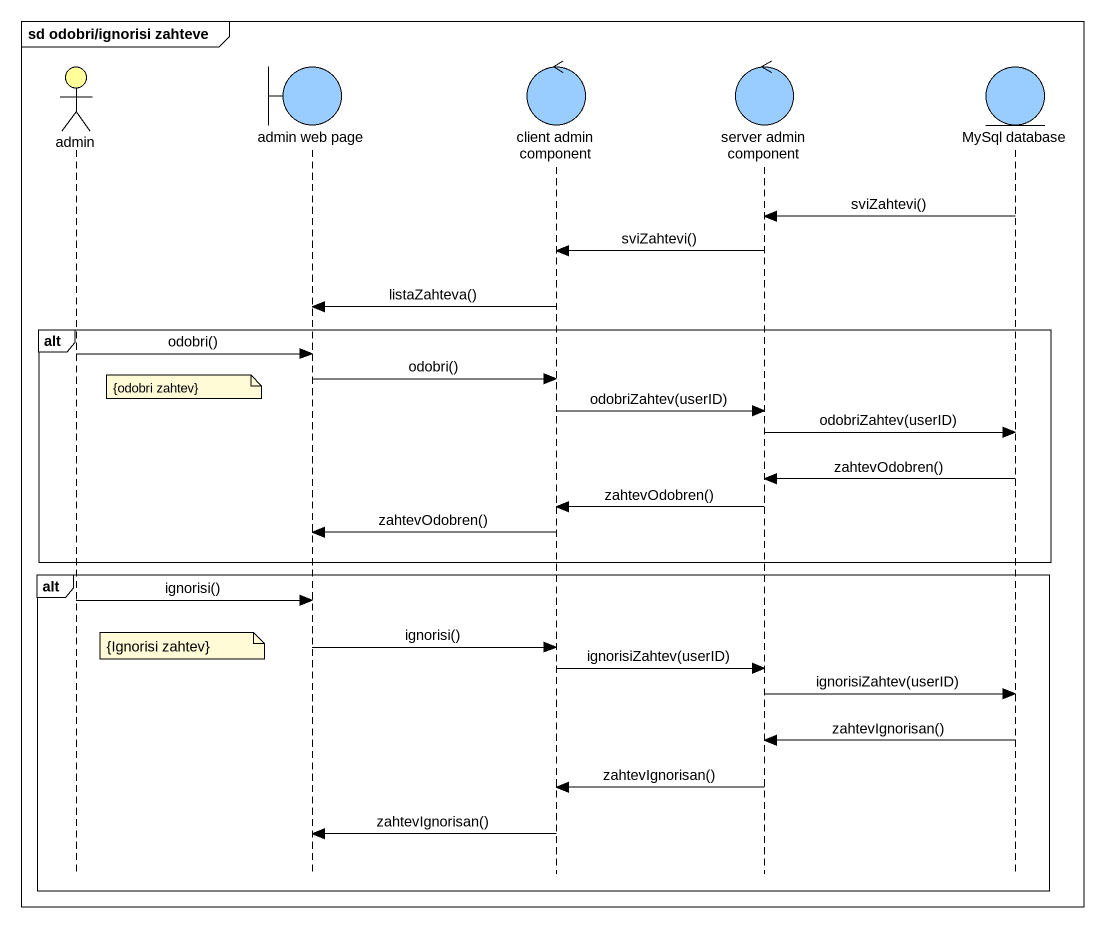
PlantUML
@startuml
mainframe sd odobri/ignorisi zahteve
hide footbox
actor admin #FFFE99
boundary "admin web page" as admin_web_page #99CCFF
control "client admin component" as client_admin_component #99CCFF
control "server admin component" as server_admin_component #99CCFF
entity "MySql database" as MySql_database #99CCFF

MySql_database -> server_admin_component : sviZahtevi()
server_admin_component -> client_admin_component : sviZahtevi()
client_admin_component -> admin_web_page : listaZahteva()
alt
  admin -> admin_web_page : odobri()
  admin_web_page -> client_admin_component : odobri()
  note right of admin : {odobri zahtev}
  client_admin_component -> server_admin_component : odobriZahtev(userID)
  server_admin_component -> MySql_database : odobriZahtev(userID)
  MySql_database -> server_admin_component : zahtevOdobren()
  server_admin_component -> client_admin_component : zahtevOdobren()
  client_admin_component -> admin_web_page : zahtevOdobren()
end
alt
  admin -> admin_web_page : ignorisi()
  note right of admin : {Ignorisi zahtev}
  admin_web_page -> client_admin_component : ignorisi()
  client_admin_component -> server_admin_component : ignorisiZahtev(userID)
  server_admin_component -> MySql_database : ignorisiZahtev(userID)
  MySql_database -> server_admin_component : zahtevIgnorisan()
  server_admin_component -> client_admin_component : zahtevIgnorisan()
  client_admin_component -> admin_web_page : zahtevIgnorisan()
end
@enduml
